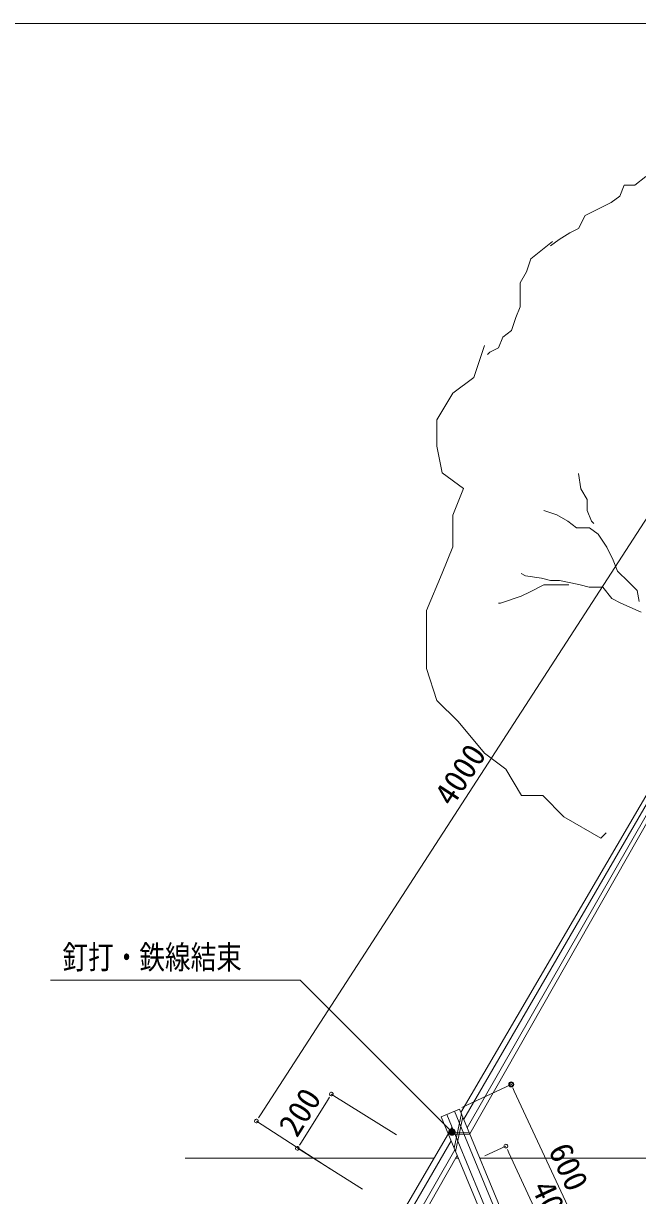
# Model space of a CAD drawing. Units: millimetres, scale not verified. Extents: x 149 to 2887, y 2060 to 3927.
# Drawn here: x 1292 to 1912, y 2687 to 3872 of the extents above; entities that cross this region are included whole.
import ezdxf
from ezdxf.enums import TextEntityAlignment as Align

# ---------------------------------------------------------------- set-up
doc = ezdxf.new("R2010")
doc.units = ezdxf.units.MM
doc.header["$LTSCALE"] = 10
doc.header["$PDMODE"] = 32
doc.header["$PDSIZE"] = 5
for name, color, linetype, lineweight in [('_0-0_', 7, 'Continuous', 13), ('寸法', 1, 'Continuous', 13), ('本体', 7, 'Continuous', 13)]:
    doc.layers.add(name, color=color, linetype=linetype, lineweight=lineweight)
doc.styles.add('ＭＳ ゴシック', font='')
doc.styles.get('ＭＳ ゴシック').set_extended_font_data('MS Gothic')

# ---------------------------------------------------------------- blocks, each defined once
blk = doc.blocks.new('filled_dot')
at = {"color": 0, "linetype": 'Continuous', "lineweight": -2, "const_width": 1.25}
blk.add_lwpolyline([(-0.625, 0, 1), (0.625, 0, 1)], format="xyb", close=True, dxfattribs=at)

msp = doc.modelspace()

# ---------------------------------------------------------------- linework, layer by layer
at = {"layer": '_0-0_', "color": 6}
msp.add_lwpolyline([(2886.82, 3871.85), (148.69, 3871.85), (148.69, 2060.04), (2886.82, 2060.04)], close=True, dxfattribs=at)
at = {"layer": '寸法'}
for p, q in [((1531.25, 2769.04), (1964.06, 3437.55)), ((1734.79, 2776.48), (1784.72, 2799.77)), ((1786.3, 2796.37), (1787.89, 2792.97)), ((1572.58, 2741.54), (1598.88, 2783.63)), ((1600.86, 2786.81), (1598.88, 2783.63)), ((1668.72, 2748.83), (1602.85, 2789.99)), ((1787.89, 2792.97), (1866.07, 2625.3)), ((1601.54, 2714.6), (1527.17, 2762.74)), ((1529.21, 2765.89), (1531.25, 2769.04)), ((1570.59, 2738.36), (1572.58, 2741.54)), ((1758.19, 2727.7), (1779.28, 2737.44)), ((1634.47, 2694.02), (1568.6, 2735.18)), ((1780.85, 2734.03), (1782.42, 2730.63)), ((1782.42, 2730.63), (1837.27, 2611.77))]:
    msp.add_line(p, q, dxfattribs=at)
msp.add_lwpolyline([(1724.84, 2751.61), (1719.54, 2756.91), (1571.29, 2905.15), (1318.95, 2905.15)], dxfattribs=at)
for centre, start, end in [((1784.72, 2799.77), 114.99999, 294.99999), ((1784.72, 2799.77), 294.99999, 114.99999), ((1602.85, 2789.99), 58.00006, 238.00006), ((1602.85, 2789.99), 238.00006, 58.00006), ((1527.17, 2762.74), 57.08005, 237.08005), ((1527.17, 2762.74), 237.08005, 57.08005), ((1568.6, 2735.18), 58.00006, 238.00006), ((1568.6, 2735.18), 238.00006, 58.00006), ((1779.28, 2737.44), 114.7689, 294.7689), ((1779.28, 2737.44), 294.7689, 114.7689)]:
    msp.add_arc(centre, 1.88, start, end, dxfattribs=at)
at = {"layer": '本体'}
for p, q in [((1898.91, 3708.29), (1894.53, 3697.34)), ((1909.86, 3708.29), (1898.91, 3708.29)), ((1920.82, 3717.06), (1909.86, 3708.29)), ((1894.53, 3697.34), (1885.77, 3690.77)), ((1877.01, 3686.39), (1868.25, 3682.01)), ((1885.77, 3690.77), (1877.01, 3686.39)), ((1859.49, 3677.63), (1852.92, 3664.49)), ((1868.25, 3682.01), (1859.49, 3677.63)), ((1844.16, 3660.11), (1833.21, 3653.54)), ((1852.92, 3664.49), (1844.16, 3660.11)), ((1826.64, 3651.35), (1804.74, 3633.83)), ((1833.21, 3653.54), (1824.45, 3646.97)), ((1804.74, 3633.83), (1800.36, 3620.69)), ((1800.36, 3620.69), (1793.79, 3609.74)), ((1793.79, 3609.74), (1793.79, 3598.79)), ((1793.79, 3598.79), (1793.79, 3585.65)), ((1793.79, 3585.65), (1789.41, 3574.7)), ((1789.41, 3574.7), (1785.03, 3561.56)), ((1776.27, 3554.98), (1771.89, 3544.03)), ((1785.03, 3561.56), (1776.27, 3554.98)), ((1757.79, 3546.26), (1747.09, 3514.16)), ((1771.89, 3544.03), (1763.12, 3539.65)), ((1763.12, 3539.65), (1760.93, 3537.46)), ((1747.09, 3514.16), (1725.69, 3498.11)), ((1725.69, 3498.11), (1709.65, 3471.36)), ((1709.65, 3471.36), (1709.65, 3444.62)), ((1709.65, 3444.62), (1715, 3417.87)), ((1715, 3417.87), (1736.39, 3401.82)), ((1852.92, 3417.01), (1855.11, 3401.67)), ((1736.39, 3401.82), (1725.69, 3375.07)), ((1855.11, 3401.67), (1861.68, 3390.72)), ((1861.68, 3390.72), (1861.68, 3379.77)), ((1817.88, 3379.77), (1831.02, 3375.39)), ((1861.68, 3379.77), (1866.06, 3368.82)), ((1725.69, 3375.07), (1725.69, 3342.97)), ((1831.02, 3375.39), (1841.97, 3368.82)), ((1841.97, 3368.82), (1850.73, 3362.25)), ((1866.06, 3368.82), (1868.25, 3366.63)), ((1850.73, 3362.25), (1863.87, 3362.25)), ((1863.87, 3362.25), (1872.63, 3355.68)), ((1872.63, 3355.68), (1881.39, 3342.54)), ((1725.69, 3342.97), (1715, 3316.22)), ((1881.39, 3342.54), (1887.96, 3329.4)), ((1887.96, 3329.4), (1892.34, 3318.45)), ((1892.34, 3318.45), (1903.29, 3307.5)), ((1715, 3316.22), (1698.95, 3278.78)), ((1799.28, 3313.64), (1794.69, 3315.93)), ((1815.33, 3311.35), (1799.28, 3313.64)), ((1824.5, 3309.06), (1815.33, 3311.35)), ((1833.67, 3309.06), (1824.5, 3309.06)), ((1845.13, 3306.76), (1833.67, 3309.06)), ((1854.3, 3304.47), (1845.13, 3306.76)), ((1903.29, 3307.5), (1912.05, 3298.74)), ((1794.69, 3293.01), (1774.06, 3286.13)), ((1803.86, 3297.59), (1794.69, 3293.01)), ((1817.62, 3304.47), (1803.86, 3297.59)), ((1826.79, 3304.47), (1817.62, 3304.47)), ((1842.84, 3304.47), (1826.79, 3304.47)), ((1863.48, 3302.18), (1854.3, 3304.47)), ((1877.23, 3302.18), (1863.48, 3302.18)), ((1886.4, 3290.71), (1877.23, 3302.18)), ((1912.05, 3298.74), (1914.24, 3287.79)), ((1774.06, 3286.13), (1771.77, 3286.13)), ((1895.57, 3286.13), (1886.4, 3290.71)), ((1916.21, 3276.96), (1895.57, 3286.13)), ((1698.95, 3278.78), (1698.95, 3252.03)), ((1698.95, 3252.03), (1698.95, 3219.93)), ((1698.95, 3219.93), (1709.65, 3187.83)), ((1709.65, 3187.83), (1731.04, 3166.43)), ((1976.51, 3186.58), (1733.89, 2771.4)), ((1742.76, 2749.94), (1987.8, 3180.03)), ((1731.04, 3166.43), (1757.79, 3134.33)), ((1757.79, 3134.33), (1779.19, 3118.28)), ((1779.19, 3118.28), (1795.24, 3091.54)), ((1795.24, 3091.54), (1816.64, 3091.54)), ((1816.64, 3091.54), (1838.04, 3070.14)), ((1838.04, 3070.14), (1875.49, 3048.74)), ((1875.49, 3048.74), (1880.84, 3054.09)), ((1734.79, 2776.48), (1784.72, 2799.77)), ((1732.51, 2774.73), (1714.02, 2767.1)), ((1732.51, 2774.73), (1799.74, 2612.06)), ((1714.02, 2767.1), (1780.4, 2606.48)), ((1734.36, 2770.25), (1727.16, 2735.31)), ((1735.72, 2766.95), (1728.52, 2732.01)), ((1725.13, 2756.42), (1674.17, 2669.21)), ((1720.45, 2751.31), (1742.09, 2751.54)), ((1721.37, 2749.32), (1742.92, 2749.55)), ((1455.14, 2725.22), (1706.5, 2725.22)), ((1691.12, 2659.31), (1730.21, 2727.92)), ((1728.23, 2725.22), (1731.33, 2725.22)), ((1752.87, 2725.22), (2691.93, 2725.22))]:
    msp.add_line(p, q, dxfattribs=at)
at = {"layer": '本体', "color": 4}
for p, q in [((1980.21, 3184.43), (1736.74, 2764.48)), ((1740.34, 2755.78), (1984.3, 3182.06)), ((1727.39, 2772.62), (1798.03, 2601.87)), ((1719.57, 2769.39), (1790.08, 2599.15)), ((1724.11, 2742.69), (1679.69, 2666.08)), ((1686.59, 2661.85), (1727.77, 2733.82))]:
    msp.add_line(p, q, dxfattribs=at)
at = {"layer": '本体'}
msp.add_point((1784.72, 2799.77), dxfattribs=at)

# ---------------------------------------------------------------- block references
at = {"layer": '寸法', "xscale": 3, "yscale": 3, "rotation": 135}
msp.add_blockref('filled_dot', (1724.84, 2751.61), dxfattribs=at)

# ---------------------------------------------------------------- texts
at = {"layer": '寸法', "color": 3, "style": 'ＭＳ ゴシック'}
for s, rotation, p in [('4000', 57.08, (1732.97, 3112.81)), ('200', 58, (1570.89, 2771.86)), ('600', 295, (1842.84, 2716.53)), ('400', 294.769, (1825.74, 2678.53))]:
    msp.add_text(s, height=23.74, rotation=rotation, dxfattribs=at).set_placement(p, align=Align.MIDDLE_CENTER)
at = {"layer": '寸法', "color": 3, "style": 'ＭＳ ゴシック', "width": 0.8}
msp.add_text('釘打・鉄線結束', height=23.74, dxfattribs=at).set_placement((1331.06, 2909.3), align=Align.BOTTOM_LEFT)

doc.saveas('drawing.dxf')
